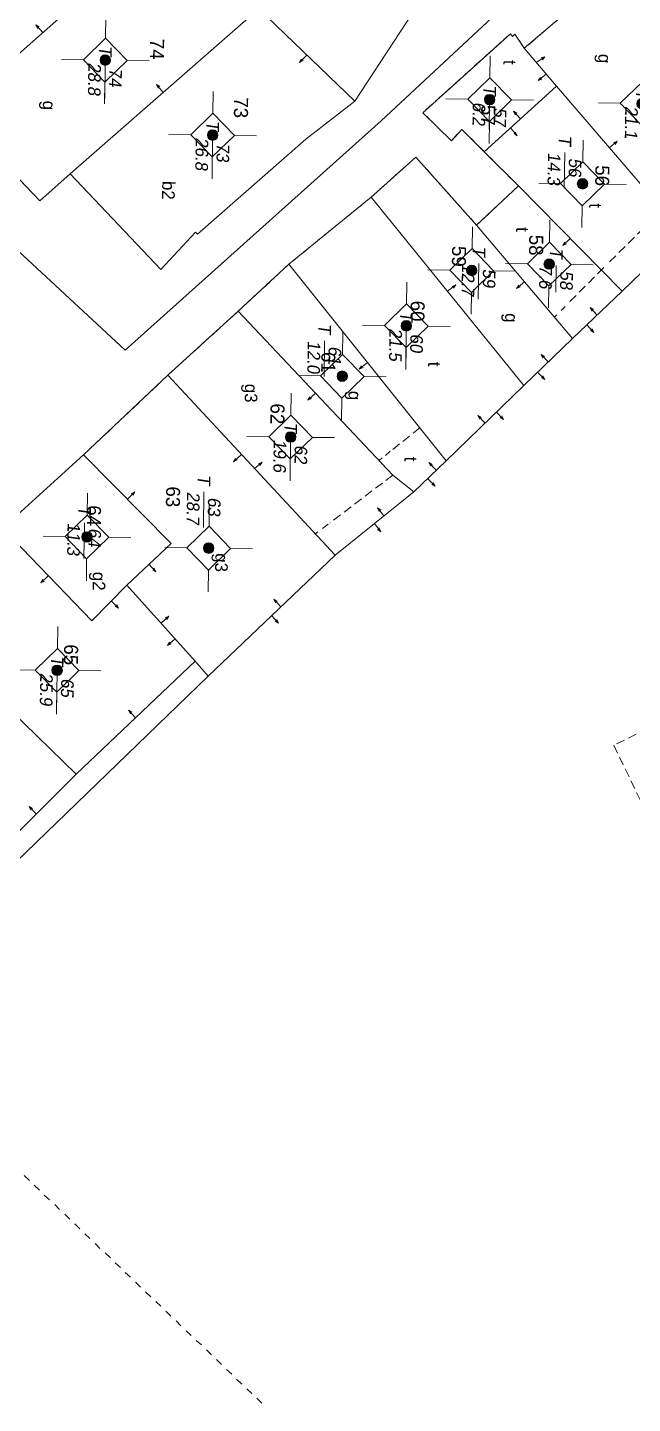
# Model space of a CAD drawing. Extents: x 601689 to 602595, y 1189742 to 1190763.
# Drawn here: x 602264.69 to 602281.96, y 1190156.19 to 1190195.49 of the extents above; entities that cross this region are included whole.
import ezdxf
from ezdxf.enums import TextEntityAlignment as Align

# ---------------------------------------------------------------- set-up
doc = ezdxf.new("R2010")
doc.units = 0
doc.header["$MEASUREMENT"] = 0
doc.linetypes.add('HIDDEN', pattern=[0.375, 0.25, -0.125])
for name, color, linetype in [('10', 250, 'Continuous'), ('11', 7, 'Continuous'), ('13', 7, 'Continuous'), ('14', 7, 'Continuous'), ('15', 7, 'Continuous'), ('16', 7, 'Continuous'), ('22', 7, 'Continuous'), ('25', 7, 'Continuous'), ('53', 7, 'Continuous'), ('57', 7, 'Continuous')]:
    doc.layers.add(name, color=color, linetype=linetype)
doc.styles.add('TXT', font='vnshx.shx')

# ---------------------------------------------------------------- blocks, each defined once
blk = doc.blocks.new('NH3R')
at = {"layer": '16', "color": 7, "linetype": 'Continuous', "lineweight": 0}
for p, q in [((0, 0), (0.297, -0.005)), ((0.297, -0.005), (0.186, 0.031)), ((0.297, -0.005), (0.189, -0.033))]:
    blk.add_line(p, q, dxfattribs=at)
blk = doc.blocks.new('*M418418418418')
at = {"layer": '13', "color": 3, "linetype": 'Continuous', "lineweight": 0}
blk.add_line((602645.797, 1189936.041), (602646.817, 1189936.041), dxfattribs=at)
at = {"layer": '13', "color": 3, "linetype": 'Continuous', "lineweight": 0, "style": 'TXT', "oblique": 7.6055}
for s, p in [('73', (602645.947, 1189936.341)), ('26.8', (602645.797, 1189935.741))]:
    blk.add_text(s, height=0.36, dxfattribs=at).set_placement(p, align=Align.MIDDLE_LEFT)
blk.add_text('T', height=0.36, dxfattribs=at).set_placement((602645.6, 1189936.041), align=Align.MIDDLE_RIGHT)
blk = doc.blocks.new('*M426426426426')
at = {"layer": '13', "color": 3, "linetype": 'Continuous', "lineweight": 0}
blk.add_line((602643.7, 1189932.944), (602644.72, 1189932.944), dxfattribs=at)
at = {"layer": '13', "color": 3, "linetype": 'Continuous', "lineweight": 0, "style": 'TXT', "oblique": 7.6055}
for s, p in [('74', (602643.85, 1189933.244)), ('28.8', (602643.7, 1189932.644))]:
    blk.add_text(s, height=0.36, dxfattribs=at).set_placement(p, align=Align.MIDDLE_LEFT)
blk.add_text('T', height=0.36, dxfattribs=at).set_placement((602643.503, 1189932.944), align=Align.MIDDLE_RIGHT)
blk = doc.blocks.new('CENTRD')
at = {"layer": '11', "linetype": 'Continuous', "lineweight": 0}
h = blk.add_hatch(color=2, dxfattribs=at)
edge = h.paths.add_edge_path()
edge.add_arc((0, 0), 0.15, 0, 360)
at = {"layer": '11', "color": 2, "linetype": 'Continuous', "lineweight": 0}
for p, q in [((0, 1.25), (0, 0.625)), ((0, 0.625), (-0.625, 0)), ((0.625, 0), (0, 0.625)), ((-0.625, 0), (-1.25, 0)), ((-0.625, 0), (0, -0.625)), ((0, -0.625), (0.625, 0)), ((1.25, 0), (0.625, 0)), ((0, -0.625), (0, -1.25))]:
    blk.add_line(p, q, dxfattribs=at)
blk.add_circle((0, 0), 0.15, dxfattribs=at)
blk = doc.blocks.new('*M593593593593')
at = {"layer": '13', "color": 3, "linetype": 'Continuous', "lineweight": 0}
blk.add_line((602644.72, 1189948.288), (602645.74, 1189948.288), dxfattribs=at)
at = {"layer": '13', "color": 3, "linetype": 'Continuous', "lineweight": 0, "style": 'TXT', "oblique": 7.6055}
for s, p in [('55', (602644.87, 1189948.588)), ('21.1', (602644.72, 1189947.988))]:
    blk.add_text(s, height=0.36, dxfattribs=at).set_placement(p, align=Align.MIDDLE_LEFT)
blk.add_text('T', height=0.36, dxfattribs=at).set_placement((602644.523, 1189948.288), align=Align.MIDDLE_RIGHT)
blk = doc.blocks.new('*M595595595595')
at = {"layer": '13', "color": 3, "linetype": 'Continuous', "lineweight": 0}
blk.add_line((602647.034, 1189946.621), (602648.054, 1189946.621), dxfattribs=at)
at = {"layer": '13', "color": 3, "linetype": 'Continuous', "lineweight": 0, "style": 'TXT', "oblique": 7.6055}
for s, p in [('56', (602647.184, 1189946.921)), ('14.3', (602647.034, 1189946.321))]:
    blk.add_text(s, height=0.36, dxfattribs=at).set_placement(p, align=Align.MIDDLE_LEFT)
blk.add_text('T', height=0.36, dxfattribs=at).set_placement((602646.837, 1189946.621), align=Align.MIDDLE_RIGHT)
blk = doc.blocks.new('*M597597597597')
at = {"layer": '13', "color": 3, "linetype": 'Continuous', "lineweight": 0}
blk.add_line((602649.34, 1189945.703), (602650.105, 1189945.703), dxfattribs=at)
at = {"layer": '13', "color": 3, "linetype": 'Continuous', "lineweight": 0, "style": 'TXT', "oblique": 7.6055}
blk.add_text('T', height=0.36, dxfattribs=at).set_placement((602649.143, 1189945.703), align=Align.MIDDLE_RIGHT)
for s, p in [('58', (602649.49, 1189946.003)), ('7.6', (602649.34, 1189945.403))]:
    blk.add_text(s, height=0.36, dxfattribs=at).set_placement(p, align=Align.MIDDLE_LEFT)
blk = doc.blocks.new('*M599599599599')
at = {"layer": '13', "color": 3, "linetype": 'Continuous', "lineweight": 0}
blk.add_line((602644.668, 1189943.934), (602645.433, 1189943.934), dxfattribs=at)
at = {"layer": '13', "color": 3, "linetype": 'Continuous', "lineweight": 0, "style": 'TXT', "oblique": 7.6055}
for s, p in [('57', (602644.818, 1189944.234)), ('6.2', (602644.668, 1189943.634))]:
    blk.add_text(s, height=0.36, dxfattribs=at).set_placement(p, align=Align.MIDDLE_LEFT)
blk.add_text('T', height=0.36, dxfattribs=at).set_placement((602644.471, 1189943.934), align=Align.MIDDLE_RIGHT)
blk = doc.blocks.new('*M601601601601')
at = {"layer": '13', "color": 3, "linetype": 'Continuous', "lineweight": 0}
blk.add_line((602649.555, 1189943.493), (602650.575, 1189943.493), dxfattribs=at)
at = {"layer": '13', "color": 3, "linetype": 'Continuous', "lineweight": 0, "style": 'TXT', "oblique": 7.6055}
for s, p in [('59', (602649.705, 1189943.793)), ('12.7', (602649.555, 1189943.193))]:
    blk.add_text(s, height=0.36, dxfattribs=at).set_placement(p, align=Align.MIDDLE_LEFT)
blk.add_text('T', height=0.36, dxfattribs=at).set_placement((602649.358, 1189943.493), align=Align.MIDDLE_RIGHT)
blk = doc.blocks.new('*M603603603603')
at = {"layer": '13', "color": 3, "linetype": 'Continuous', "lineweight": 0}
blk.add_line((602651.162, 1189941.649), (602652.182, 1189941.649), dxfattribs=at)
at = {"layer": '13', "color": 3, "linetype": 'Continuous', "lineweight": 0, "style": 'TXT', "oblique": 7.6055}
for s, p in [('60', (602651.312, 1189941.949)), ('21.5', (602651.162, 1189941.349))]:
    blk.add_text(s, height=0.36, dxfattribs=at).set_placement(p, align=Align.MIDDLE_LEFT)
blk.add_text('T', height=0.36, dxfattribs=at).set_placement((602650.965, 1189941.649), align=Align.MIDDLE_RIGHT)
blk = doc.blocks.new('*M605605605605')
at = {"layer": '13', "color": 3, "linetype": 'Continuous', "lineweight": 0}
blk.add_line((602652.629, 1189939.841), (602653.649, 1189939.841), dxfattribs=at)
at = {"layer": '13', "color": 3, "linetype": 'Continuous', "lineweight": 0, "style": 'TXT', "oblique": 7.6055}
for s, p in [('61', (602652.779, 1189940.141)), ('12.0', (602652.629, 1189939.541))]:
    blk.add_text(s, height=0.36, dxfattribs=at).set_placement(p, align=Align.MIDDLE_LEFT)
blk.add_text('T', height=0.36, dxfattribs=at).set_placement((602652.432, 1189939.841), align=Align.MIDDLE_RIGHT)
blk = doc.blocks.new('*M607607607607')
at = {"layer": '13', "color": 3, "linetype": 'Continuous', "lineweight": 0}
blk.add_line((602654.386, 1189938.392), (602655.406, 1189938.392), dxfattribs=at)
at = {"layer": '13', "color": 3, "linetype": 'Continuous', "lineweight": 0, "style": 'TXT', "oblique": 7.6055}
for s, p in [('62', (602654.536, 1189938.692)), ('19.6', (602654.386, 1189938.092))]:
    blk.add_text(s, height=0.36, dxfattribs=at).set_placement(p, align=Align.MIDDLE_LEFT)
blk.add_text('T', height=0.36, dxfattribs=at).set_placement((602654.189, 1189938.392), align=Align.MIDDLE_RIGHT)
blk = doc.blocks.new('*M609609609609')
at = {"layer": '13', "color": 3, "linetype": 'Continuous', "lineweight": 0}
blk.add_line((602657.594, 1189936.099), (602658.614, 1189936.099), dxfattribs=at)
at = {"layer": '13', "color": 3, "linetype": 'Continuous', "lineweight": 0, "style": 'TXT', "oblique": 7.6055}
for s, p in [('63', (602657.744, 1189936.399)), ('28.7', (602657.594, 1189935.799))]:
    blk.add_text(s, height=0.36, dxfattribs=at).set_placement(p, align=Align.MIDDLE_LEFT)
blk.add_text('T', height=0.36, dxfattribs=at).set_placement((602657.397, 1189936.099), align=Align.MIDDLE_RIGHT)
blk = doc.blocks.new('*M612612612612')
at = {"layer": '13', "color": 3, "linetype": 'Continuous', "lineweight": 0}
blk.add_line((602657.325, 1189932.62), (602658.345, 1189932.62), dxfattribs=at)
at = {"layer": '13', "color": 3, "linetype": 'Continuous', "lineweight": 0, "style": 'TXT', "oblique": 7.6055}
for s, p in [('64', (602657.475, 1189932.92)), ('11.3', (602657.325, 1189932.32))]:
    blk.add_text(s, height=0.36, dxfattribs=at).set_placement(p, align=Align.MIDDLE_LEFT)
blk.add_text('T', height=0.36, dxfattribs=at).set_placement((602657.128, 1189932.62), align=Align.MIDDLE_RIGHT)
blk = doc.blocks.new('*M614614614614')
at = {"layer": '13', "color": 3, "linetype": 'Continuous', "lineweight": 0}
blk.add_line((602661.147, 1189931.822), (602662.167, 1189931.822), dxfattribs=at)
at = {"layer": '13', "color": 3, "linetype": 'Continuous', "lineweight": 0, "style": 'TXT', "oblique": 7.6055}
for s, p in [('65', (602661.297, 1189932.122)), ('25.9', (602661.147, 1189931.522))]:
    blk.add_text(s, height=0.36, dxfattribs=at).set_placement(p, align=Align.MIDDLE_LEFT)
blk.add_text('T', height=0.36, dxfattribs=at).set_placement((602660.95, 1189931.822), align=Align.MIDDLE_RIGHT)

msp = doc.modelspace()

# ---------------------------------------------------------------- linework, layer by layer
at = {"layer": '10', "color": 7, "linetype": 'Continuous', "lineweight": 0}
for p, q in [((602268.558, 1190198.392), (602262.595, 1190193.104)), ((602281.177, 1190196.87), (602278.87, 1190194.901)), ((602265.911, 1190191.319), (602271.225, 1190195.966)), ((602274.04, 1190193.387), (602275.684, 1190195.904)), ((602278.87, 1190194.901), (602279.796, 1190193.818)), ((602277.73, 1190191.946), (602279.796, 1190193.818)), ((602277.73, 1190191.946), (602278.706, 1190190.973)), ((602278.706, 1190190.973), (602277.511, 1190189.849)), ((602281.666, 1190187.962), (602278.706, 1190190.973)), ((602274.502, 1190190.651), (602272.155, 1190188.733)), ((602274.502, 1190190.651), (602278.859, 1190185.27)), ((602280.247, 1190186.611), (602277.511, 1190189.849)), ((602283.338, 1190189.579), (602281.666, 1190187.962)), ((602272.155, 1190188.733), (602270.708, 1190187.393)), ((602272.155, 1190188.733), (602276.639, 1190183.121)), ((602281.666, 1190187.962), (602280.247, 1190186.611)), ((602270.708, 1190187.393), (602268.692, 1190185.56)), ((602278.859, 1190185.27), (602280.247, 1190186.611)), ((602268.692, 1190185.56), (602266.291, 1190183.292)), ((602268.692, 1190185.56), (602273.472, 1190180.424)), ((602276.639, 1190183.121), (602278.859, 1190185.27)), ((602275.716, 1190182.233), (602276.639, 1190183.121)), ((602275.716, 1190182.233), (602273.472, 1190180.424)), ((602269.844, 1190176.963), (602273.472, 1190180.424)), ((602267.53, 1190179.566), (602269.48, 1190177.398)), ((602261.615, 1190178.517), (602266.076, 1190174.165)), ((602266.076, 1190174.165), (602269.48, 1190177.398)), ((602269.48, 1190177.398), (602269.844, 1190176.963)), ((602266.076, 1190174.165), (602263.805, 1190171.896))]:
    msp.add_line(p, q, dxfattribs=at)
for points in [[(602271.225, 1190195.966), (602271.296, 1190196.025), (602274.04, 1190193.387)], [(602278.87, 1190194.901), (602278.606, 1190195.305), (602278.535, 1190195.236), (602278.476, 1190195.316), (602275.975, 1190193.061), (602276.794, 1190192.259), (602277.089, 1190192.585), (602277.73, 1190191.946)], [(602279.796, 1190193.818), (602282.818, 1190190.296), (602283.338, 1190189.579)], [(602262.595, 1190193.104), (602265.04, 1190190.54), (602265.911, 1190191.319)], [(602265.911, 1190191.319), (602268.494, 1190188.583), (602269.488, 1190189.65), (602269.547, 1190189.589), (602272.635, 1190192.306), (602274.04, 1190193.387)], [(602277.511, 1190189.849), (602275.778, 1190191.792), (602274.502, 1190190.651)], [(602270.708, 1190187.393), (602275.123, 1190182.711), (602275.716, 1190182.233)], [(602266.291, 1190183.292), (602263.982, 1190181.195), (602264.041, 1190181.124)], [(602266.291, 1190183.292), (602268.796, 1190180.758), (602267.53, 1190179.566)], [(602267.53, 1190179.566), (602266.526, 1190178.549), (602264.041, 1190181.124)], [(602246.943, 1190152.166), (602249.439, 1190154.802), (602251.808, 1190157.62), (602253.214, 1190159.521), (602257.712, 1190165.239), (602269.844, 1190176.963)]]:
    msp.add_lwpolyline(points, dxfattribs=at)
at = {"layer": '14', "color": 6, "linetype": 'HIDDEN', "lineweight": 0}
for p, q in [((602282.818, 1190190.296), (602281.266, 1190188.757)), ((602281.145, 1190188.639), (602280.161, 1190187.652)), ((602280.039, 1190187.524), (602279.928, 1190187.416)), ((602279.806, 1190187.287), (602279.735, 1190187.218)), ((602304.322, 1190186.141), (602281.428, 1190174.995)), ((602275.892, 1190184.061), (602275.335, 1190183.609)), ((602275.315, 1190183.599), (602275.022, 1190183.363)), ((602274.82, 1190183.205), (602274.729, 1190183.127)), ((602275.043, 1190183.392), (602274.911, 1190183.274)), ((602275.123, 1190182.711), (602273.324, 1190181.346)), ((602273.273, 1190181.307), (602273.112, 1190181.189)), ((602272.981, 1190181.091), (602272.89, 1190181.022)), ((602281.428, 1190174.995), (602299.623, 1190137.413)), ((602264.598, 1190162.705), (602264.746, 1190162.563)), ((602264.884, 1190162.43), (602265.032, 1190162.288)), ((602265.17, 1190162.147), (602265.318, 1190162.015)), ((602265.467, 1190161.873), (602265.605, 1190161.731)), ((602265.753, 1190161.599), (602265.901, 1190161.457)), ((602266.04, 1190161.325), (602266.187, 1190161.182)), ((602266.325, 1190161.041), (602266.474, 1190160.909)), ((602266.622, 1190160.767), (602266.759, 1190160.625)), ((602266.909, 1190160.493), (602267.057, 1190160.351)), ((602267.194, 1190160.209), (602267.343, 1190160.077)), ((602267.481, 1190159.935), (602267.629, 1190159.803)), ((602267.777, 1190159.661), (602267.915, 1190159.519)), ((602268.063, 1190159.387), (602268.211, 1190159.245)), ((602268.35, 1190159.103), (602268.498, 1190158.971)), ((602268.636, 1190158.829), (602268.784, 1190158.687)), ((602268.932, 1190158.555), (602269.07, 1190158.413)), ((602269.218, 1190158.271), (602269.366, 1190158.139)), ((602269.504, 1190157.997), (602269.653, 1190157.865)), ((602269.801, 1190157.723), (602269.939, 1190157.582)), ((602270.087, 1190157.449), (602270.225, 1190157.307)), ((602270.373, 1190157.165), (602270.521, 1190157.033)), ((602270.659, 1190156.891), (602270.807, 1190156.749)), ((602270.955, 1190156.617), (602271.094, 1190156.476)), ((602271.242, 1190156.344), (602271.38, 1190156.202))]:
    msp.add_line(p, q, dxfattribs=at)
at = {"layer": '22', "color": 7, "linetype": 'HIDDEN', "lineweight": 0}
for p, q in [((602281.177, 1190196.87), (602278.87, 1190194.901)), ((602278.476, 1190195.316), (602275.975, 1190193.061)), ((602278.535, 1190195.236), (602278.476, 1190195.316)), ((602278.606, 1190195.305), (602278.535, 1190195.236)), ((602278.87, 1190194.901), (602278.606, 1190195.305)), ((602275.975, 1190193.061), (602276.794, 1190192.259)), ((602276.794, 1190192.259), (602277.089, 1190192.585)), ((602277.089, 1190192.585), (602278.706, 1190190.973)), ((602275.778, 1190191.792), (602274.502, 1190190.651)), ((602277.511, 1190189.849), (602275.778, 1190191.792)), ((602278.706, 1190190.973), (602277.511, 1190189.849)), ((602274.502, 1190190.651), (602272.155, 1190188.733)), ((602272.155, 1190188.733), (602270.708, 1190187.393)), ((602270.708, 1190187.393), (602268.692, 1190185.56)), ((602268.692, 1190185.56), (602266.483, 1190183.47))]:
    msp.add_line(p, q, dxfattribs=at)
at = {"layer": '25', "color": 7, "linetype": 'Continuous', "lineweight": 0}
for p, q in [((602274.04, 1190193.387), (602275.684, 1190195.904)), ((602262.595, 1190193.104), (602265.04, 1190190.54)), ((602272.635, 1190192.306), (602274.04, 1190193.387)), ((602269.547, 1190189.589), (602272.635, 1190192.306)), ((602265.04, 1190190.54), (602265.911, 1190191.319)), ((602265.911, 1190191.319), (602268.494, 1190188.583)), ((602268.494, 1190188.583), (602269.488, 1190189.65)), ((602269.488, 1190189.65), (602269.547, 1190189.589))]:
    msp.add_line(p, q, dxfattribs=at)
at = {"layer": '57', "color": 172, "linetype": 'Continuous', "lineweight": 0}
for points in [[(602280.728, 1190198.365), (602274.792, 1190192.827), (602267.482, 1190186.276), (602262.159, 1190191.21), (602261.338, 1190190.371), (602256.865, 1190195.332), (602255.723, 1190194.418), (602252.601, 1190198.611), (602253.044, 1190198.925), (602250.966, 1190201.964)], [(602281.954, 1190199.509), (602274.792, 1190192.827), (602267.482, 1190186.276), (602262.159, 1190191.21), (602261.338, 1190190.371), (602259.889, 1190191.981)]]:
    msp.add_lwpolyline(points, dxfattribs=at)

# ---------------------------------------------------------------- block references
at = {"layer": '11', "color": 2, "linetype": 'Continuous', "lineweight": 0, "rotation": 269.1680420500809}
for p in [(602266.91, 1190194.562), (602277.885, 1190193.435), (602282.238, 1190193.32), (602269.976, 1190192.421), (602280.537, 1190191.03), (602279.586, 1190188.738), (602277.373, 1190188.555), (602275.506, 1190186.975), (602273.677, 1190185.534), (602272.203, 1190183.798), (602266.388, 1190180.944), (602269.863, 1190180.624), (602265.535, 1190177.134)]:
    msp.add_blockref('CENTRD', p, dxfattribs=at)
at = {"layer": '13', "color": 3, "linetype": 'Continuous', "lineweight": 0, "rotation": 269.1680420500809}
for name, p in [('*M426426426426', (-578790.27, 1810052.359)), ('*M599599599599', (-578790.27, 1810052.359)), ('*M593593593593', (-578790.27, 1810052.359)), ('*M418418418418', (-578790.27, 1810052.359)), ('*M595595595595', (-578790.776, 1810053.325)), ('*M601601601601', (-578790.066, 1810052.636)), ('*M597597597597', (-578790.069, 1810052.396)), ('*M603603603603', (-578790.27, 1810052.359)), ('*M605605605605', (-578790.774, 1810053.445)), ('*M607607607607', (-578790.27, 1810052.359)), ('*M609609609609', (-578790.405, 1810054.04)), ('*M612612612612', (-578790.343, 1810052.839)), ('*M614614614614', (-578790.27, 1810052.359))]:
    msp.add_blockref(name, p, dxfattribs=at)
at = {"layer": '16', "color": 7, "linetype": 'Continuous', "lineweight": 0}
for p, rotation in [((602265.125, 1190195.349), 131.572333112525), ((602279.215, 1190194.496), 34.0218134232853), ((602279.501, 1190194.162), 218.6305676077894), ((602278.763, 1190192.882), 132.1761517782647), ((602278.479, 1190192.626), 312.1761517782647), ((602276.685, 1190187.96), 38.99950703683688), ((602278.879, 1190188.23), 220.2018928433615), ((602280.956, 1190187.282), 133.5914888166503), ((602280.662, 1190187.006), 313.5914888166503), ((602277.754, 1190184.195), 134.082201924913), ((602278.078, 1190184.511), 314.0822019249131), ((602276.355, 1190182.854), 133.8933528351319), ((602276.122, 1190182.607), 313.8933528351318), ((602267.543, 1190182.025), 44.66724121645954), ((602274.867, 1190181.545), 128.8676461685248), ((602274.594, 1190181.329), 308.8676461685248), ((602268.158, 1190180.167), 313.2803636914623), ((602265.283, 1190179.837), 223.9880606413532), ((602271.921, 1190178.945), 133.648278140153), ((602271.658, 1190178.699), 313.648278140153), ((602264.94, 1190173.031), 134.968738393309)]:
    msp.add_blockref('NH3R', p, dxfattribs=dict(at, rotation=rotation))
for p, xscale, yscale, rotation in [((602272.668, 1190194.706), 0.9999980834366294, 0.9999980834366294, 226.129543661011), ((602268.563, 1190193.642), 1.000001104425685, 1.000001104425685, 131.1656660396604), ((602281.301, 1190192.057), 0.9999971332363448, 0.9999971332363448, 40.62747149656424), ((602280.186, 1190189.472), 0.9999983039970252, 0.9999983039970252, 224.4974437796128), ((602274.398, 1190185.922), 0.9999970667960172, 0.9999970667960172, 218.6220265022305), ((602279.557, 1190185.941), 0.9999989208459608, 0.9999989208459608, 134.0065491940697), ((602279.254, 1190185.655), 0.9999989208459608, 0.9999989208459608, 314.0065491940697), ((602272.915, 1190185.052), 1.000001314230106, 1.000001314230106, 223.3371579118171), ((602270.791, 1190183.291), 0.9999984084279048, 0.9999984084279048, 222.7805028086628), ((602271.165, 1190182.885), 0.9999984084279048, 0.9999984084279048, 42.78050280866288), ((602267.083, 1190179.121), 1.000001221530623, 1.000001221530623, 315.1857232557737), ((602268.505, 1190178.482), 1.000001075032896, 1.000001075032896, 41.9877472356406), ((602268.908, 1190178.037), 1.000001075032896, 1.000001075032896, 221.9877472356405), ((602267.778, 1190175.782), 0.9999985700832424, 0.9999985700832424, 133.5254536582854), ((602267.778, 1190175.782), 0.9999985700832424, 0.9999985700832424, 133.5254536582854)]:
    msp.add_blockref('NH3R', p, dxfattribs=dict(at, xscale=xscale, yscale=yscale, rotation=rotation))

# ---------------------------------------------------------------- texts
at = {"layer": '15', "color": 7, "linetype": 'Continuous', "lineweight": 0, "style": 'TXT'}
for s, p in [('g', (602281.168, 1190194.74)), ('t', (602278.456, 1190194.566)), ('t', (602280.91, 1190190.473)), ('t', (602278.82, 1190189.791)), ('g', (602278.507, 1190187.335)), ('t', (602276.307, 1190185.945)), ('g3', (602271.078, 1190185.317)), ('g', (602274.036, 1190185.116)), ('t', (602275.631, 1190183.235)), ('g3', (602270.232, 1190180.478)), ('g2', (602266.735, 1190179.947))]:
    msp.add_text(s, height=0.36, rotation=269.2144, dxfattribs=at).set_placement(p, align=Align.MIDDLE_LEFT)
for s, p in [('g', (602265.127, 1190193.271)), ('b2', (602268.535, 1190190.845))]:
    msp.add_text(s, height=0.36, rotation=269.2144, dxfattribs=at).set_placement(p, align=Align.CENTER)
at = {"layer": '53', "color": 200, "linetype": 'Continuous', "lineweight": 0, "style": 'TXT'}
for s, p in [('74', (602268.393, 1190195.174)), ('73', (602270.791, 1190193.501)), ('57', (602277.848, 1190193.285)), ('56', (602281.105, 1190191.56)), ('58', (602279.217, 1190189.575)), ('59', (602277.013, 1190189.255)), ('60', (602275.831, 1190187.692)), ('61', (602273.281, 1190186.227)), ('62', (602271.831, 1190184.757)), ('63', (602268.849, 1190182.387)), ('64', (602266.591, 1190181.848)), ('65', (602265.937, 1190177.877))]:
    msp.add_text(s, height=0.4, rotation=269.2144, dxfattribs=at).set_placement(p, align=Align.MIDDLE_LEFT)

doc.saveas('drawing.dxf')
